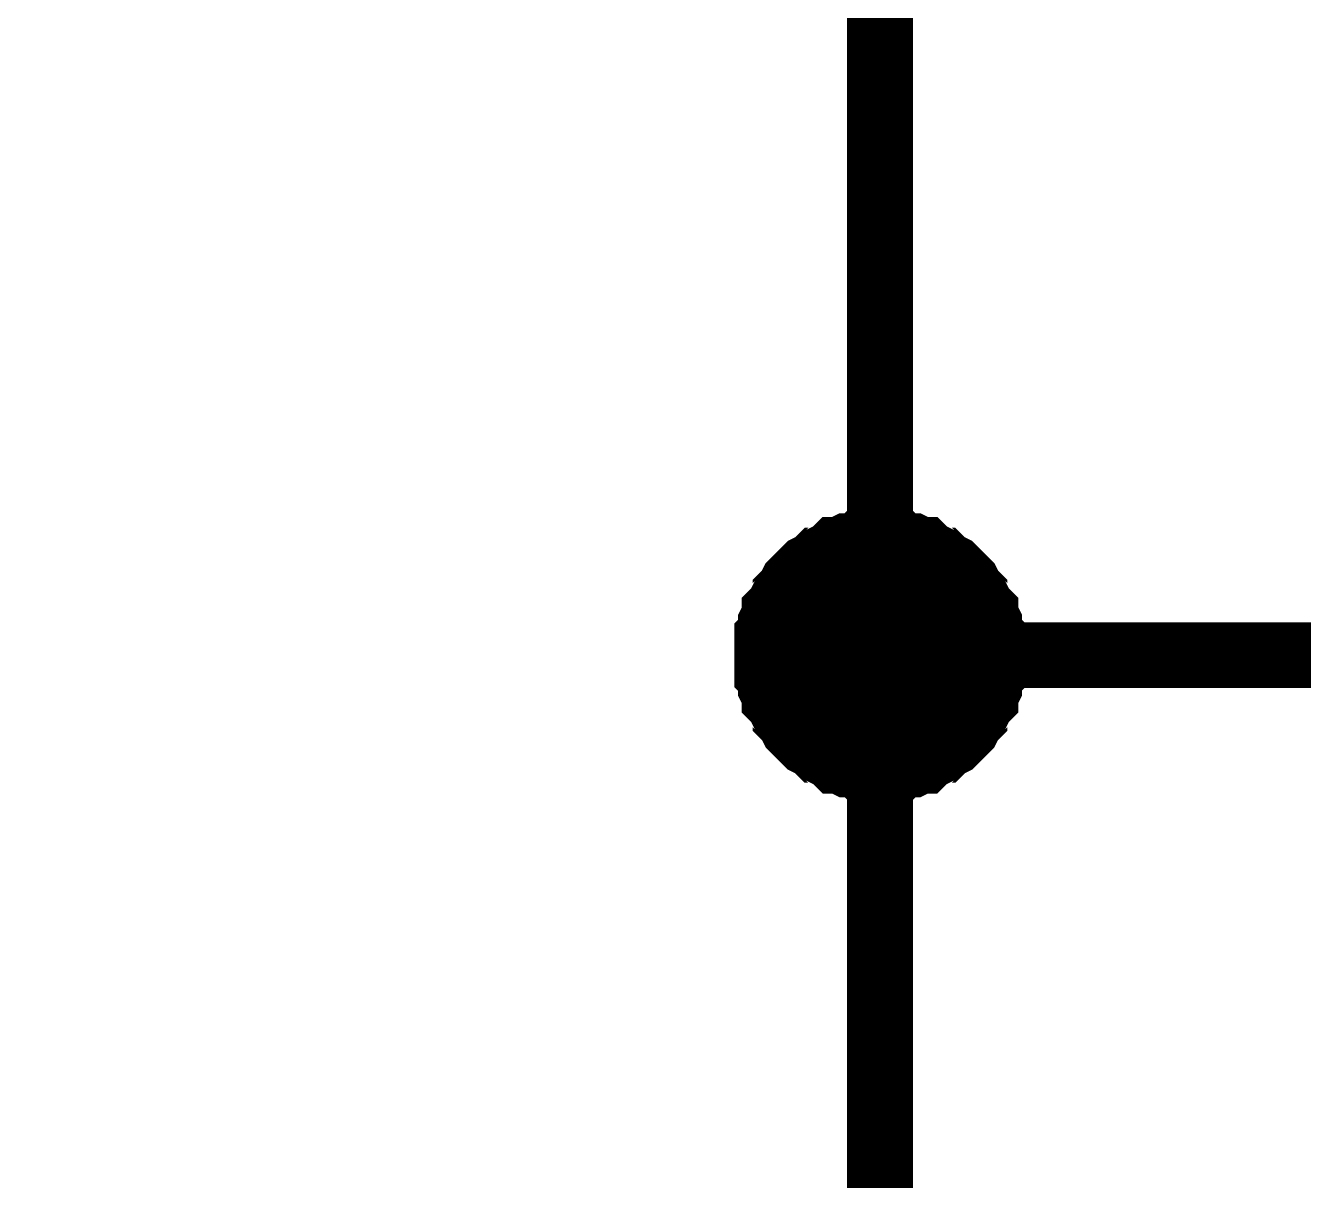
# Model space of a CAD drawing. Header units: millimetres. Extents: x -2024 to 917, y -725 to 13.
# Drawn here: x 609.37 to 615.19, y -351.19 to -345.93 of the extents above; entities that cross this region are included whole.
import ezdxf

# ---------------------------------------------------------------- set-up
doc = ezdxf.new("R2010")
doc.units = ezdxf.units.MM
doc.layers.add('Sheet', color=255, linetype='Continuous')

msp = doc.modelspace()

# ---------------------------------------------------------------- linework, layer by layer
at = {"layer": 'Sheet'}
for points, const_width in [([(609.517, -341.2934), (613.2575, -341.2934), (613.2575, -345.0358), (613.2575, -348.7946), (613.2575, -352.5369), (613.2575, -356.2958)], 0.2997), ([(612.7444, -348.7946), (612.7444, -348.7615), (612.7444, -348.7449), (612.7444, -348.7118), (612.761, -348.6953), (612.761, -348.6621), (612.761, -348.6456), (612.7775, -348.6125), (612.7775, -348.5959), (612.7941, -348.5794), (612.8106, -348.5462), (612.8272, -348.5297), (612.8272, -348.5131), (612.8437, -348.4966), (612.8603, -348.4634), (612.8768, -348.4469), (612.8934, -348.4303), (612.9099, -348.4138), (612.9265, -348.3972), (612.9596, -348.3806), (612.9762, -348.3641), (612.9927, -348.3641), (613.0093, -348.3475), (613.0424, -348.331), (613.0589, -348.3144), (613.0755, -348.3144), (613.1086, -348.2979), (613.1251, -348.2979), (613.1582, -348.2979), (613.1748, -348.2813), (613.2079, -348.2813), (613.2244, -348.2813), (613.2575, -348.2813)], 0.2997), ([(612.7444, -348.7946), (612.7444, -348.7615), (612.7444, -348.7449), (612.7444, -348.7118), (612.761, -348.6953), (612.761, -348.6621), (612.761, -348.6456), (612.7775, -348.6125), (612.7775, -348.5959), (612.7941, -348.5794), (612.8106, -348.5462), (612.8272, -348.5297), (612.8272, -348.5131), (612.8437, -348.4966), (612.8603, -348.4634), (612.8768, -348.4469), (612.8934, -348.4303), (612.9099, -348.4138), (612.9265, -348.3972), (612.9596, -348.3806), (612.9762, -348.3641), (612.9927, -348.3641), (613.0093, -348.3475), (613.0424, -348.331), (613.0589, -348.3144), (613.0755, -348.3144), (613.1086, -348.2979), (613.1251, -348.2979), (613.1582, -348.2979), (613.1748, -348.2813), (613.2079, -348.2813), (613.2244, -348.2813), (613.2575, -348.2813)], 0.2997), ([(612.7444, -348.7946), (612.7444, -348.7615), (612.7444, -348.7449), (612.7444, -348.7118), (612.761, -348.6953), (612.761, -348.6621), (612.761, -348.6456), (612.7775, -348.6125), (612.7775, -348.5959), (612.7941, -348.5794), (612.8106, -348.5462), (612.8272, -348.5297), (612.8272, -348.5131), (612.8437, -348.4966), (612.8603, -348.4634), (612.8768, -348.4469), (612.8934, -348.4303), (612.9099, -348.4138), (612.9265, -348.3972), (612.9596, -348.3806), (612.9762, -348.3641), (612.9927, -348.3641), (613.0093, -348.3475), (613.0424, -348.331), (613.0589, -348.3144), (613.0755, -348.3144), (613.1086, -348.2979), (613.1251, -348.2979), (613.1582, -348.2979), (613.1748, -348.2813), (613.2079, -348.2813), (613.2244, -348.2813), (613.2575, -348.2813)], 0.2997), ([(612.7444, -348.7946), (612.7444, -348.7615), (612.7444, -348.7449), (612.7444, -348.7118), (612.761, -348.6953), (612.761, -348.6621), (612.761, -348.6456), (612.7775, -348.6125), (612.7775, -348.5959), (612.7941, -348.5794), (612.8106, -348.5462), (612.8272, -348.5297), (612.8272, -348.5131), (612.8437, -348.4966), (612.8603, -348.4634), (612.8768, -348.4469), (612.8934, -348.4303), (612.9099, -348.4138), (612.9265, -348.3972), (612.9596, -348.3806), (612.9762, -348.3641), (612.9927, -348.3641), (613.0093, -348.3475), (613.0424, -348.331), (613.0589, -348.3144), (613.0755, -348.3144), (613.1086, -348.2979), (613.1251, -348.2979), (613.1582, -348.2979), (613.1748, -348.2813), (613.2079, -348.2813), (613.2244, -348.2813), (613.2575, -348.2813)], 0.2997), ([(612.7444, -348.7946), (612.7444, -348.7615), (612.7444, -348.7449), (612.7444, -348.7118), (612.761, -348.6953), (612.761, -348.6621), (612.761, -348.6456), (612.7775, -348.6125), (612.7775, -348.5959), (612.7941, -348.5794), (612.8106, -348.5462), (612.8272, -348.5297), (612.8272, -348.5131), (612.8437, -348.4966), (612.8603, -348.4634), (612.8768, -348.4469), (612.8934, -348.4303), (612.9099, -348.4138), (612.9265, -348.3972), (612.9596, -348.3806), (612.9762, -348.3641), (612.9927, -348.3641), (613.0093, -348.3475), (613.0424, -348.331), (613.0589, -348.3144), (613.0755, -348.3144), (613.1086, -348.2979), (613.1251, -348.2979), (613.1582, -348.2979), (613.1748, -348.2813), (613.2079, -348.2813), (613.2244, -348.2813), (613.2575, -348.2813)], 0.2997), ([(613.2575, -348.2813), (613.2575, -348.2813)], 0.2997), ([(613.2575, -348.2813), (613.2906, -348.2813), (613.3072, -348.2813), (613.3403, -348.2813), (613.3568, -348.2979), (613.3899, -348.2979), (613.4065, -348.2979), (613.4396, -348.3144), (613.4561, -348.3144), (613.4727, -348.331), (613.5058, -348.3475), (613.5223, -348.3641), (613.5389, -348.3641), (613.5554, -348.3806), (613.5885, -348.3972), (613.6051, -348.4138), (613.6216, -348.4303), (613.6382, -348.4469), (613.6547, -348.4634), (613.6713, -348.4966), (613.6878, -348.5131), (613.6878, -348.5297), (613.7044, -348.5462), (613.721, -348.5794), (613.7375, -348.5959), (613.7375, -348.6125), (613.7541, -348.6456), (613.7541, -348.6621), (613.7541, -348.6953), (613.7706, -348.7118), (613.7706, -348.7449), (613.7706, -348.7615), (613.7706, -348.7946)], 0.2997), ([(613.2575, -348.2813), (613.2575, -348.2813)], 0.2997), ([(613.2575, -348.2813), (613.2906, -348.2813), (613.3072, -348.2813), (613.3403, -348.2813), (613.3568, -348.2979), (613.3899, -348.2979), (613.4065, -348.2979), (613.4396, -348.3144), (613.4561, -348.3144), (613.4727, -348.331), (613.5058, -348.3475), (613.5223, -348.3641), (613.5389, -348.3641), (613.5554, -348.3806), (613.5885, -348.3972), (613.6051, -348.4138), (613.6216, -348.4303), (613.6382, -348.4469), (613.6547, -348.4634), (613.6713, -348.4966), (613.6878, -348.5131), (613.6878, -348.5297), (613.7044, -348.5462), (613.721, -348.5794), (613.7375, -348.5959), (613.7375, -348.6125), (613.7541, -348.6456), (613.7541, -348.6621), (613.7541, -348.6953), (613.7706, -348.7118), (613.7706, -348.7449), (613.7706, -348.7615), (613.7706, -348.7946)], 0.2997), ([(613.2575, -348.2813), (613.2575, -348.2813)], 0.2997), ([(613.2575, -348.2813), (613.2906, -348.2813), (613.3072, -348.2813), (613.3403, -348.2813), (613.3568, -348.2979), (613.3899, -348.2979), (613.4065, -348.2979), (613.4396, -348.3144), (613.4561, -348.3144), (613.4727, -348.331), (613.5058, -348.3475), (613.5223, -348.3641), (613.5389, -348.3641), (613.5554, -348.3806), (613.5885, -348.3972), (613.6051, -348.4138), (613.6216, -348.4303), (613.6382, -348.4469), (613.6547, -348.4634), (613.6713, -348.4966), (613.6878, -348.5131), (613.6878, -348.5297), (613.7044, -348.5462), (613.721, -348.5794), (613.7375, -348.5959), (613.7375, -348.6125), (613.7541, -348.6456), (613.7541, -348.6621), (613.7541, -348.6953), (613.7706, -348.7118), (613.7706, -348.7449), (613.7706, -348.7615), (613.7706, -348.7946)], 0.2997), ([(613.2575, -348.2813), (613.2575, -348.2813)], 0.2997), ([(613.2575, -348.2813), (613.2906, -348.2813), (613.3072, -348.2813), (613.3403, -348.2813), (613.3568, -348.2979), (613.3899, -348.2979), (613.4065, -348.2979), (613.4396, -348.3144), (613.4561, -348.3144), (613.4727, -348.331), (613.5058, -348.3475), (613.5223, -348.3641), (613.5389, -348.3641), (613.5554, -348.3806), (613.5885, -348.3972), (613.6051, -348.4138), (613.6216, -348.4303), (613.6382, -348.4469), (613.6547, -348.4634), (613.6713, -348.4966), (613.6878, -348.5131), (613.6878, -348.5297), (613.7044, -348.5462), (613.721, -348.5794), (613.7375, -348.5959), (613.7375, -348.6125), (613.7541, -348.6456), (613.7541, -348.6621), (613.7541, -348.6953), (613.7706, -348.7118), (613.7706, -348.7449), (613.7706, -348.7615), (613.7706, -348.7946)], 0.2997), ([(613.2575, -348.2813), (613.2575, -348.2813)], 0.2997), ([(613.2575, -348.2813), (613.2906, -348.2813), (613.3072, -348.2813), (613.3403, -348.2813), (613.3568, -348.2979), (613.3899, -348.2979), (613.4065, -348.2979), (613.4396, -348.3144), (613.4561, -348.3144), (613.4727, -348.331), (613.5058, -348.3475), (613.5223, -348.3641), (613.5389, -348.3641), (613.5554, -348.3806), (613.5885, -348.3972), (613.6051, -348.4138), (613.6216, -348.4303), (613.6382, -348.4469), (613.6547, -348.4634), (613.6713, -348.4966), (613.6878, -348.5131), (613.6878, -348.5297), (613.7044, -348.5462), (613.721, -348.5794), (613.7375, -348.5959), (613.7375, -348.6125), (613.7541, -348.6456), (613.7541, -348.6621), (613.7541, -348.6953), (613.7706, -348.7118), (613.7706, -348.7449), (613.7706, -348.7615), (613.7706, -348.7946)], 0.2997), ([(612.7444, -348.7946), (612.7444, -348.7615), (612.7444, -348.7449), (612.7444, -348.7118), (612.761, -348.6953), (612.761, -348.6621), (612.761, -348.6456), (612.7775, -348.6125), (612.7775, -348.5959), (612.7941, -348.5794), (612.8106, -348.5462), (612.8272, -348.5297), (612.8272, -348.5131), (612.8437, -348.4966), (612.8603, -348.4634), (612.8768, -348.4469), (612.8934, -348.4303), (612.9099, -348.4138), (612.9265, -348.3972), (612.9596, -348.3806), (612.9762, -348.3641), (612.9927, -348.3641), (613.0093, -348.3475), (613.0424, -348.331), (613.0589, -348.3144), (613.0755, -348.3144), (613.1086, -348.2979), (613.1251, -348.2979), (613.1582, -348.2979), (613.1748, -348.2813), (613.2079, -348.2813), (613.2244, -348.2813), (613.2575, -348.2813)], 0.0991), ([(612.7444, -348.7946), (612.7444, -348.7615), (612.7444, -348.7449), (612.7444, -348.7118), (612.761, -348.6953), (612.761, -348.6621), (612.761, -348.6456), (612.7775, -348.6125), (612.7775, -348.5959), (612.7941, -348.5794), (612.8106, -348.5462), (612.8272, -348.5297), (612.8272, -348.5131), (612.8437, -348.4966), (612.8603, -348.4634), (612.8768, -348.4469), (612.8934, -348.4303), (612.9099, -348.4138), (612.9265, -348.3972), (612.9596, -348.3806), (612.9762, -348.3641), (612.9927, -348.3641), (613.0093, -348.3475), (613.0424, -348.331), (613.0589, -348.3144), (613.0755, -348.3144), (613.1086, -348.2979), (613.1251, -348.2979), (613.1582, -348.2979), (613.1748, -348.2813), (613.2079, -348.2813), (613.2244, -348.2813), (613.2575, -348.2813)], 0.0991), ([(612.7444, -348.7946), (612.7444, -348.7615), (612.7444, -348.7449), (612.7444, -348.7118), (612.761, -348.6953), (612.761, -348.6621), (612.761, -348.6456), (612.7775, -348.6125), (612.7775, -348.5959), (612.7941, -348.5794), (612.8106, -348.5462), (612.8272, -348.5297), (612.8272, -348.5131), (612.8437, -348.4966), (612.8603, -348.4634), (612.8768, -348.4469), (612.8934, -348.4303), (612.9099, -348.4138), (612.9265, -348.3972), (612.9596, -348.3806), (612.9762, -348.3641), (612.9927, -348.3641), (613.0093, -348.3475), (613.0424, -348.331), (613.0589, -348.3144), (613.0755, -348.3144), (613.1086, -348.2979), (613.1251, -348.2979), (613.1582, -348.2979), (613.1748, -348.2813), (613.2079, -348.2813), (613.2244, -348.2813), (613.2575, -348.2813)], 0.0991), ([(612.7444, -348.7946), (612.7444, -348.7615), (612.7444, -348.7449), (612.7444, -348.7118), (612.761, -348.6953), (612.761, -348.6621), (612.761, -348.6456), (612.7775, -348.6125), (612.7775, -348.5959), (612.7941, -348.5794), (612.8106, -348.5462), (612.8272, -348.5297), (612.8272, -348.5131), (612.8437, -348.4966), (612.8603, -348.4634), (612.8768, -348.4469), (612.8934, -348.4303), (612.9099, -348.4138), (612.9265, -348.3972), (612.9596, -348.3806), (612.9762, -348.3641), (612.9927, -348.3641), (613.0093, -348.3475), (613.0424, -348.331), (613.0589, -348.3144), (613.0755, -348.3144), (613.1086, -348.2979), (613.1251, -348.2979), (613.1582, -348.2979), (613.1748, -348.2813), (613.2079, -348.2813), (613.2244, -348.2813), (613.2575, -348.2813)], 0.0991), ([(612.7444, -348.7946), (612.7444, -348.7615), (612.7444, -348.7449), (612.7444, -348.7118), (612.761, -348.6953), (612.761, -348.6621), (612.761, -348.6456), (612.7775, -348.6125), (612.7775, -348.5959), (612.7941, -348.5794), (612.8106, -348.5462), (612.8272, -348.5297), (612.8272, -348.5131), (612.8437, -348.4966), (612.8603, -348.4634), (612.8768, -348.4469), (612.8934, -348.4303), (612.9099, -348.4138), (612.9265, -348.3972), (612.9596, -348.3806), (612.9762, -348.3641), (612.9927, -348.3641), (613.0093, -348.3475), (613.0424, -348.331), (613.0589, -348.3144), (613.0755, -348.3144), (613.1086, -348.2979), (613.1251, -348.2979), (613.1582, -348.2979), (613.1748, -348.2813), (613.2079, -348.2813), (613.2244, -348.2813), (613.2575, -348.2813)], 0.0991), ([(613.2575, -348.2813), (613.2575, -348.2813)], 0.0991), ([(613.2575, -348.2813), (613.2906, -348.2813), (613.3072, -348.2813), (613.3403, -348.2813), (613.3568, -348.2979), (613.3899, -348.2979), (613.4065, -348.2979), (613.4396, -348.3144), (613.4561, -348.3144), (613.4727, -348.331), (613.5058, -348.3475), (613.5223, -348.3641), (613.5389, -348.3641), (613.5554, -348.3806), (613.5885, -348.3972), (613.6051, -348.4138), (613.6216, -348.4303), (613.6382, -348.4469), (613.6547, -348.4634), (613.6713, -348.4966), (613.6878, -348.5131), (613.6878, -348.5297), (613.7044, -348.5462), (613.721, -348.5794), (613.7375, -348.5959), (613.7375, -348.6125), (613.7541, -348.6456), (613.7541, -348.6621), (613.7541, -348.6953), (613.7706, -348.7118), (613.7706, -348.7449), (613.7706, -348.7615), (613.7706, -348.7946)], 0.0991), ([(613.2575, -348.2813), (613.2575, -348.2813)], 0.0991), ([(613.2575, -348.2813), (613.2906, -348.2813), (613.3072, -348.2813), (613.3403, -348.2813), (613.3568, -348.2979), (613.3899, -348.2979), (613.4065, -348.2979), (613.4396, -348.3144), (613.4561, -348.3144), (613.4727, -348.331), (613.5058, -348.3475), (613.5223, -348.3641), (613.5389, -348.3641), (613.5554, -348.3806), (613.5885, -348.3972), (613.6051, -348.4138), (613.6216, -348.4303), (613.6382, -348.4469), (613.6547, -348.4634), (613.6713, -348.4966), (613.6878, -348.5131), (613.6878, -348.5297), (613.7044, -348.5462), (613.721, -348.5794), (613.7375, -348.5959), (613.7375, -348.6125), (613.7541, -348.6456), (613.7541, -348.6621), (613.7541, -348.6953), (613.7706, -348.7118), (613.7706, -348.7449), (613.7706, -348.7615), (613.7706, -348.7946)], 0.0991), ([(613.2575, -348.2813), (613.2575, -348.2813)], 0.0991), ([(613.2575, -348.2813), (613.2906, -348.2813), (613.3072, -348.2813), (613.3403, -348.2813), (613.3568, -348.2979), (613.3899, -348.2979), (613.4065, -348.2979), (613.4396, -348.3144), (613.4561, -348.3144), (613.4727, -348.331), (613.5058, -348.3475), (613.5223, -348.3641), (613.5389, -348.3641), (613.5554, -348.3806), (613.5885, -348.3972), (613.6051, -348.4138), (613.6216, -348.4303), (613.6382, -348.4469), (613.6547, -348.4634), (613.6713, -348.4966), (613.6878, -348.5131), (613.6878, -348.5297), (613.7044, -348.5462), (613.721, -348.5794), (613.7375, -348.5959), (613.7375, -348.6125), (613.7541, -348.6456), (613.7541, -348.6621), (613.7541, -348.6953), (613.7706, -348.7118), (613.7706, -348.7449), (613.7706, -348.7615), (613.7706, -348.7946)], 0.0991), ([(613.2575, -348.2813), (613.2575, -348.2813)], 0.0991), ([(613.2575, -348.2813), (613.2906, -348.2813), (613.3072, -348.2813), (613.3403, -348.2813), (613.3568, -348.2979), (613.3899, -348.2979), (613.4065, -348.2979), (613.4396, -348.3144), (613.4561, -348.3144), (613.4727, -348.331), (613.5058, -348.3475), (613.5223, -348.3641), (613.5389, -348.3641), (613.5554, -348.3806), (613.5885, -348.3972), (613.6051, -348.4138), (613.6216, -348.4303), (613.6382, -348.4469), (613.6547, -348.4634), (613.6713, -348.4966), (613.6878, -348.5131), (613.6878, -348.5297), (613.7044, -348.5462), (613.721, -348.5794), (613.7375, -348.5959), (613.7375, -348.6125), (613.7541, -348.6456), (613.7541, -348.6621), (613.7541, -348.6953), (613.7706, -348.7118), (613.7706, -348.7449), (613.7706, -348.7615), (613.7706, -348.7946)], 0.0991), ([(613.2575, -348.2813), (613.2575, -348.2813)], 0.0991), ([(613.2575, -348.2813), (613.2906, -348.2813), (613.3072, -348.2813), (613.3403, -348.2813), (613.3568, -348.2979), (613.3899, -348.2979), (613.4065, -348.2979), (613.4396, -348.3144), (613.4561, -348.3144), (613.4727, -348.331), (613.5058, -348.3475), (613.5223, -348.3641), (613.5389, -348.3641), (613.5554, -348.3806), (613.5885, -348.3972), (613.6051, -348.4138), (613.6216, -348.4303), (613.6382, -348.4469), (613.6547, -348.4634), (613.6713, -348.4966), (613.6878, -348.5131), (613.6878, -348.5297), (613.7044, -348.5462), (613.721, -348.5794), (613.7375, -348.5959), (613.7375, -348.6125), (613.7541, -348.6456), (613.7541, -348.6621), (613.7541, -348.6953), (613.7706, -348.7118), (613.7706, -348.7449), (613.7706, -348.7615), (613.7706, -348.7946)], 0.0991), ([(613.2575, -349.3079), (613.2244, -349.3079), (613.2079, -349.3079), (613.1748, -349.3079), (613.1582, -349.2914), (613.1251, -349.2914), (613.1086, -349.2914), (613.0755, -349.2748), (613.0589, -349.2748), (613.0424, -349.2583), (613.0093, -349.2417), (612.9927, -349.2251), (612.9762, -349.2251), (612.9596, -349.2086), (612.9265, -349.192), (612.9099, -349.1755), (612.8934, -349.1589), (612.8768, -349.1424), (612.8603, -349.1258), (612.8437, -349.0927), (612.8272, -349.0761), (612.8272, -349.0596), (612.8106, -349.043), (612.7941, -349.0099), (612.7775, -348.9933), (612.7775, -348.9768), (612.761, -348.9436), (612.761, -348.9271), (612.761, -348.894), (612.7444, -348.8774), (612.7444, -348.8443), (612.7444, -348.8277), (612.7444, -348.7946)], 0.2997), ([(612.7444, -348.7946), (612.7444, -348.7946)], 0.2997), ([(613.2575, -349.3079), (613.2244, -349.3079), (613.2079, -349.3079), (613.1748, -349.3079), (613.1582, -349.2914), (613.1251, -349.2914), (613.1086, -349.2914), (613.0755, -349.2748), (613.0589, -349.2748), (613.0424, -349.2583), (613.0093, -349.2417), (612.9927, -349.2251), (612.9762, -349.2251), (612.9596, -349.2086), (612.9265, -349.192), (612.9099, -349.1755), (612.8934, -349.1589), (612.8768, -349.1424), (612.8603, -349.1258), (612.8437, -349.0927), (612.8272, -349.0761), (612.8272, -349.0596), (612.8106, -349.043), (612.7941, -349.0099), (612.7775, -348.9933), (612.7775, -348.9768), (612.761, -348.9436), (612.761, -348.9271), (612.761, -348.894), (612.7444, -348.8774), (612.7444, -348.8443), (612.7444, -348.8277), (612.7444, -348.7946)], 0.2997), ([(612.7444, -348.7946), (612.7444, -348.7946)], 0.2997), ([(613.2575, -349.3079), (613.2244, -349.3079), (613.2079, -349.3079), (613.1748, -349.3079), (613.1582, -349.2914), (613.1251, -349.2914), (613.1086, -349.2914), (613.0755, -349.2748), (613.0589, -349.2748), (613.0424, -349.2583), (613.0093, -349.2417), (612.9927, -349.2251), (612.9762, -349.2251), (612.9596, -349.2086), (612.9265, -349.192), (612.9099, -349.1755), (612.8934, -349.1589), (612.8768, -349.1424), (612.8603, -349.1258), (612.8437, -349.0927), (612.8272, -349.0761), (612.8272, -349.0596), (612.8106, -349.043), (612.7941, -349.0099), (612.7775, -348.9933), (612.7775, -348.9768), (612.761, -348.9436), (612.761, -348.9271), (612.761, -348.894), (612.7444, -348.8774), (612.7444, -348.8443), (612.7444, -348.8277), (612.7444, -348.7946)], 0.2997), ([(612.7444, -348.7946), (612.7444, -348.7946)], 0.2997), ([(613.2575, -349.3079), (613.2244, -349.3079), (613.2079, -349.3079), (613.1748, -349.3079), (613.1582, -349.2914), (613.1251, -349.2914), (613.1086, -349.2914), (613.0755, -349.2748), (613.0589, -349.2748), (613.0424, -349.2583), (613.0093, -349.2417), (612.9927, -349.2251), (612.9762, -349.2251), (612.9596, -349.2086), (612.9265, -349.192), (612.9099, -349.1755), (612.8934, -349.1589), (612.8768, -349.1424), (612.8603, -349.1258), (612.8437, -349.0927), (612.8272, -349.0761), (612.8272, -349.0596), (612.8106, -349.043), (612.7941, -349.0099), (612.7775, -348.9933), (612.7775, -348.9768), (612.761, -348.9436), (612.761, -348.9271), (612.761, -348.894), (612.7444, -348.8774), (612.7444, -348.8443), (612.7444, -348.8277), (612.7444, -348.7946)], 0.2997), ([(612.7444, -348.7946), (612.7444, -348.7946)], 0.2997), ([(613.2575, -349.3079), (613.2244, -349.3079), (613.2079, -349.3079), (613.1748, -349.3079), (613.1582, -349.2914), (613.1251, -349.2914), (613.1086, -349.2914), (613.0755, -349.2748), (613.0589, -349.2748), (613.0424, -349.2583), (613.0093, -349.2417), (612.9927, -349.2251), (612.9762, -349.2251), (612.9596, -349.2086), (612.9265, -349.192), (612.9099, -349.1755), (612.8934, -349.1589), (612.8768, -349.1424), (612.8603, -349.1258), (612.8437, -349.0927), (612.8272, -349.0761), (612.8272, -349.0596), (612.8106, -349.043), (612.7941, -349.0099), (612.7775, -348.9933), (612.7775, -348.9768), (612.761, -348.9436), (612.761, -348.9271), (612.761, -348.894), (612.7444, -348.8774), (612.7444, -348.8443), (612.7444, -348.8277), (612.7444, -348.7946)], 0.2997), ([(612.7444, -348.7946), (612.7444, -348.7946)], 0.2997), ([(613.7706, -348.7946), (613.7706, -348.8277), (613.7706, -348.8443), (613.7706, -348.8774), (613.7541, -348.894), (613.7541, -348.9271), (613.7541, -348.9436), (613.7375, -348.9768), (613.7375, -348.9933), (613.721, -349.0099), (613.7044, -349.043), (613.6878, -349.0596), (613.6878, -349.0761), (613.6713, -349.0927), (613.6547, -349.1258), (613.6382, -349.1424), (613.6216, -349.1589), (613.6051, -349.1755), (613.5885, -349.192), (613.5554, -349.2086), (613.5389, -349.2251), (613.5223, -349.2251), (613.5058, -349.2417), (613.4727, -349.2583), (613.4561, -349.2748), (613.4396, -349.2748), (613.4065, -349.2914), (613.3899, -349.2914), (613.3568, -349.2914), (613.3403, -349.3079), (613.3072, -349.3079), (613.2906, -349.3079), (613.2575, -349.3079)], 0.2997), ([(615.7567, -348.7946), (613.2575, -348.7946)], 0.2997), ([(613.7706, -348.7946), (613.7706, -348.8277), (613.7706, -348.8443), (613.7706, -348.8774), (613.7541, -348.894), (613.7541, -348.9271), (613.7541, -348.9436), (613.7375, -348.9768), (613.7375, -348.9933), (613.721, -349.0099), (613.7044, -349.043), (613.6878, -349.0596), (613.6878, -349.0761), (613.6713, -349.0927), (613.6547, -349.1258), (613.6382, -349.1424), (613.6216, -349.1589), (613.6051, -349.1755), (613.5885, -349.192), (613.5554, -349.2086), (613.5389, -349.2251), (613.5223, -349.2251), (613.5058, -349.2417), (613.4727, -349.2583), (613.4561, -349.2748), (613.4396, -349.2748), (613.4065, -349.2914), (613.3899, -349.2914), (613.3568, -349.2914), (613.3403, -349.3079), (613.3072, -349.3079), (613.2906, -349.3079), (613.2575, -349.3079)], 0.2997), ([(613.7706, -348.7946), (613.7706, -348.8277), (613.7706, -348.8443), (613.7706, -348.8774), (613.7541, -348.894), (613.7541, -348.9271), (613.7541, -348.9436), (613.7375, -348.9768), (613.7375, -348.9933), (613.721, -349.0099), (613.7044, -349.043), (613.6878, -349.0596), (613.6878, -349.0761), (613.6713, -349.0927), (613.6547, -349.1258), (613.6382, -349.1424), (613.6216, -349.1589), (613.6051, -349.1755), (613.5885, -349.192), (613.5554, -349.2086), (613.5389, -349.2251), (613.5223, -349.2251), (613.5058, -349.2417), (613.4727, -349.2583), (613.4561, -349.2748), (613.4396, -349.2748), (613.4065, -349.2914), (613.3899, -349.2914), (613.3568, -349.2914), (613.3403, -349.3079), (613.3072, -349.3079), (613.2906, -349.3079), (613.2575, -349.3079)], 0.2997), ([(613.7706, -348.7946), (613.7706, -348.8277), (613.7706, -348.8443), (613.7706, -348.8774), (613.7541, -348.894), (613.7541, -348.9271), (613.7541, -348.9436), (613.7375, -348.9768), (613.7375, -348.9933), (613.721, -349.0099), (613.7044, -349.043), (613.6878, -349.0596), (613.6878, -349.0761), (613.6713, -349.0927), (613.6547, -349.1258), (613.6382, -349.1424), (613.6216, -349.1589), (613.6051, -349.1755), (613.5885, -349.192), (613.5554, -349.2086), (613.5389, -349.2251), (613.5223, -349.2251), (613.5058, -349.2417), (613.4727, -349.2583), (613.4561, -349.2748), (613.4396, -349.2748), (613.4065, -349.2914), (613.3899, -349.2914), (613.3568, -349.2914), (613.3403, -349.3079), (613.3072, -349.3079), (613.2906, -349.3079), (613.2575, -349.3079)], 0.2997), ([(613.7706, -348.7946), (613.7706, -348.8277), (613.7706, -348.8443), (613.7706, -348.8774), (613.7541, -348.894), (613.7541, -348.9271), (613.7541, -348.9436), (613.7375, -348.9768), (613.7375, -348.9933), (613.721, -349.0099), (613.7044, -349.043), (613.6878, -349.0596), (613.6878, -349.0761), (613.6713, -349.0927), (613.6547, -349.1258), (613.6382, -349.1424), (613.6216, -349.1589), (613.6051, -349.1755), (613.5885, -349.192), (613.5554, -349.2086), (613.5389, -349.2251), (613.5223, -349.2251), (613.5058, -349.2417), (613.4727, -349.2583), (613.4561, -349.2748), (613.4396, -349.2748), (613.4065, -349.2914), (613.3899, -349.2914), (613.3568, -349.2914), (613.3403, -349.3079), (613.3072, -349.3079), (613.2906, -349.3079), (613.2575, -349.3079)], 0.2997), ([(613.7706, -348.7946), (613.7706, -348.7946), (613.7706, -348.7946), (613.7706, -348.7946), (613.7706, -348.7946), (613.7706, -348.7946), (613.7706, -348.7946), (613.7706, -348.7946), (613.7706, -348.7946), (613.7706, -348.7946), (613.7706, -348.7946), (613.7706, -348.7946), (613.7706, -348.7946), (613.7706, -348.7946), (613.7706, -348.7946), (613.7706, -348.7946), (613.7706, -348.7946), (613.7706, -348.7946), (613.7706, -348.7946), (613.7706, -348.7946), (613.7706, -348.7946), (613.7706, -348.7946), (613.7706, -348.7946), (613.7706, -348.7946), (613.7706, -348.7946), (613.7706, -348.7946), (613.7706, -348.7946), (613.7706, -348.7946), (613.7706, -348.7946), (613.7706, -348.7946), (613.7706, -348.7946), (613.7706, -348.7946), (613.7706, -348.7946)], 0.2997), ([(613.7706, -348.7946), (613.7706, -348.7946)], 0.2997), ([(613.7706, -348.7946), (613.7706, -348.7946), (613.7706, -348.7946), (613.7706, -348.7946), (613.7706, -348.7946), (613.7706, -348.7946), (613.7706, -348.7946), (613.7706, -348.7946), (613.7706, -348.7946), (613.7706, -348.7946), (613.7706, -348.7946), (613.7706, -348.7946), (613.7706, -348.7946), (613.7706, -348.7946), (613.7706, -348.7946), (613.7706, -348.7946), (613.7706, -348.7946), (613.7706, -348.7946), (613.7706, -348.7946), (613.7706, -348.7946), (613.7706, -348.7946), (613.7706, -348.7946), (613.7706, -348.7946), (613.7706, -348.7946), (613.7706, -348.7946), (613.7706, -348.7946), (613.7706, -348.7946), (613.7706, -348.7946), (613.7706, -348.7946), (613.7706, -348.7946), (613.7706, -348.7946), (613.7706, -348.7946), (613.7706, -348.7946)], 0.2997), ([(613.7706, -348.7946), (613.7706, -348.7946)], 0.2997), ([(613.7706, -348.7946), (613.7706, -348.7946), (613.7706, -348.7946), (613.7706, -348.7946), (613.7706, -348.7946), (613.7706, -348.7946), (613.7706, -348.7946), (613.7706, -348.7946), (613.7706, -348.7946), (613.7706, -348.7946), (613.7706, -348.7946), (613.7706, -348.7946), (613.7706, -348.7946), (613.7706, -348.7946), (613.7706, -348.7946), (613.7706, -348.7946), (613.7706, -348.7946), (613.7706, -348.7946), (613.7706, -348.7946), (613.7706, -348.7946), (613.7706, -348.7946), (613.7706, -348.7946), (613.7706, -348.7946), (613.7706, -348.7946), (613.7706, -348.7946), (613.7706, -348.7946), (613.7706, -348.7946), (613.7706, -348.7946), (613.7706, -348.7946), (613.7706, -348.7946), (613.7706, -348.7946), (613.7706, -348.7946), (613.7706, -348.7946)], 0.2997), ([(613.7706, -348.7946), (613.7706, -348.7946)], 0.2997), ([(613.7706, -348.7946), (613.7706, -348.7946), (613.7706, -348.7946), (613.7706, -348.7946), (613.7706, -348.7946), (613.7706, -348.7946), (613.7706, -348.7946), (613.7706, -348.7946), (613.7706, -348.7946), (613.7706, -348.7946), (613.7706, -348.7946), (613.7706, -348.7946), (613.7706, -348.7946), (613.7706, -348.7946), (613.7706, -348.7946), (613.7706, -348.7946), (613.7706, -348.7946), (613.7706, -348.7946), (613.7706, -348.7946), (613.7706, -348.7946), (613.7706, -348.7946), (613.7706, -348.7946), (613.7706, -348.7946), (613.7706, -348.7946), (613.7706, -348.7946), (613.7706, -348.7946), (613.7706, -348.7946), (613.7706, -348.7946), (613.7706, -348.7946), (613.7706, -348.7946), (613.7706, -348.7946), (613.7706, -348.7946), (613.7706, -348.7946)], 0.2997), ([(613.7706, -348.7946), (613.7706, -348.7946)], 0.2997), ([(613.7706, -348.7946), (613.7706, -348.7946), (613.7706, -348.7946), (613.7706, -348.7946), (613.7706, -348.7946), (613.7706, -348.7946), (613.7706, -348.7946), (613.7706, -348.7946), (613.7706, -348.7946), (613.7706, -348.7946), (613.7706, -348.7946), (613.7706, -348.7946), (613.7706, -348.7946), (613.7706, -348.7946), (613.7706, -348.7946), (613.7706, -348.7946), (613.7706, -348.7946), (613.7706, -348.7946), (613.7706, -348.7946), (613.7706, -348.7946), (613.7706, -348.7946), (613.7706, -348.7946), (613.7706, -348.7946), (613.7706, -348.7946), (613.7706, -348.7946), (613.7706, -348.7946), (613.7706, -348.7946), (613.7706, -348.7946), (613.7706, -348.7946), (613.7706, -348.7946), (613.7706, -348.7946), (613.7706, -348.7946), (613.7706, -348.7946)], 0.2997), ([(613.7706, -348.7946), (613.7706, -348.7946)], 0.2997), ([(613.2575, -349.3079), (613.2244, -349.3079), (613.2079, -349.3079), (613.1748, -349.3079), (613.1582, -349.2914), (613.1251, -349.2914), (613.1086, -349.2914), (613.0755, -349.2748), (613.0589, -349.2748), (613.0424, -349.2583), (613.0093, -349.2417), (612.9927, -349.2251), (612.9762, -349.2251), (612.9596, -349.2086), (612.9265, -349.192), (612.9099, -349.1755), (612.8934, -349.1589), (612.8768, -349.1424), (612.8603, -349.1258), (612.8437, -349.0927), (612.8272, -349.0761), (612.8272, -349.0596), (612.8106, -349.043), (612.7941, -349.0099), (612.7775, -348.9933), (612.7775, -348.9768), (612.761, -348.9436), (612.761, -348.9271), (612.761, -348.894), (612.7444, -348.8774), (612.7444, -348.8443), (612.7444, -348.8277), (612.7444, -348.7946)], 0.0991), ([(612.7444, -348.7946), (612.7444, -348.7946)], 0.0991), ([(613.2575, -349.3079), (613.2244, -349.3079), (613.2079, -349.3079), (613.1748, -349.3079), (613.1582, -349.2914), (613.1251, -349.2914), (613.1086, -349.2914), (613.0755, -349.2748), (613.0589, -349.2748), (613.0424, -349.2583), (613.0093, -349.2417), (612.9927, -349.2251), (612.9762, -349.2251), (612.9596, -349.2086), (612.9265, -349.192), (612.9099, -349.1755), (612.8934, -349.1589), (612.8768, -349.1424), (612.8603, -349.1258), (612.8437, -349.0927), (612.8272, -349.0761), (612.8272, -349.0596), (612.8106, -349.043), (612.7941, -349.0099), (612.7775, -348.9933), (612.7775, -348.9768), (612.761, -348.9436), (612.761, -348.9271), (612.761, -348.894), (612.7444, -348.8774), (612.7444, -348.8443), (612.7444, -348.8277), (612.7444, -348.7946)], 0.0991), ([(612.7444, -348.7946), (612.7444, -348.7946)], 0.0991), ([(613.2575, -349.3079), (613.2244, -349.3079), (613.2079, -349.3079), (613.1748, -349.3079), (613.1582, -349.2914), (613.1251, -349.2914), (613.1086, -349.2914), (613.0755, -349.2748), (613.0589, -349.2748), (613.0424, -349.2583), (613.0093, -349.2417), (612.9927, -349.2251), (612.9762, -349.2251), (612.9596, -349.2086), (612.9265, -349.192), (612.9099, -349.1755), (612.8934, -349.1589), (612.8768, -349.1424), (612.8603, -349.1258), (612.8437, -349.0927), (612.8272, -349.0761), (612.8272, -349.0596), (612.8106, -349.043), (612.7941, -349.0099), (612.7775, -348.9933), (612.7775, -348.9768), (612.761, -348.9436), (612.761, -348.9271), (612.761, -348.894), (612.7444, -348.8774), (612.7444, -348.8443), (612.7444, -348.8277), (612.7444, -348.7946)], 0.0991), ([(612.7444, -348.7946), (612.7444, -348.7946)], 0.0991), ([(613.2575, -349.3079), (613.2244, -349.3079), (613.2079, -349.3079), (613.1748, -349.3079), (613.1582, -349.2914), (613.1251, -349.2914), (613.1086, -349.2914), (613.0755, -349.2748), (613.0589, -349.2748), (613.0424, -349.2583), (613.0093, -349.2417), (612.9927, -349.2251), (612.9762, -349.2251), (612.9596, -349.2086), (612.9265, -349.192), (612.9099, -349.1755), (612.8934, -349.1589), (612.8768, -349.1424), (612.8603, -349.1258), (612.8437, -349.0927), (612.8272, -349.0761), (612.8272, -349.0596), (612.8106, -349.043), (612.7941, -349.0099), (612.7775, -348.9933), (612.7775, -348.9768), (612.761, -348.9436), (612.761, -348.9271), (612.761, -348.894), (612.7444, -348.8774), (612.7444, -348.8443), (612.7444, -348.8277), (612.7444, -348.7946)], 0.0991), ([(612.7444, -348.7946), (612.7444, -348.7946)], 0.0991), ([(613.2575, -349.3079), (613.2244, -349.3079), (613.2079, -349.3079), (613.1748, -349.3079), (613.1582, -349.2914), (613.1251, -349.2914), (613.1086, -349.2914), (613.0755, -349.2748), (613.0589, -349.2748), (613.0424, -349.2583), (613.0093, -349.2417), (612.9927, -349.2251), (612.9762, -349.2251), (612.9596, -349.2086), (612.9265, -349.192), (612.9099, -349.1755), (612.8934, -349.1589), (612.8768, -349.1424), (612.8603, -349.1258), (612.8437, -349.0927), (612.8272, -349.0761), (612.8272, -349.0596), (612.8106, -349.043), (612.7941, -349.0099), (612.7775, -348.9933), (612.7775, -348.9768), (612.761, -348.9436), (612.761, -348.9271), (612.761, -348.894), (612.7444, -348.8774), (612.7444, -348.8443), (612.7444, -348.8277), (612.7444, -348.7946)], 0.0991), ([(612.7444, -348.7946), (612.7444, -348.7946)], 0.0991), ([(613.7706, -348.7946), (613.7706, -348.8277), (613.7706, -348.8443), (613.7706, -348.8774), (613.7541, -348.894), (613.7541, -348.9271), (613.7541, -348.9436), (613.7375, -348.9768), (613.7375, -348.9933), (613.721, -349.0099), (613.7044, -349.043), (613.6878, -349.0596), (613.6878, -349.0761), (613.6713, -349.0927), (613.6547, -349.1258), (613.6382, -349.1424), (613.6216, -349.1589), (613.6051, -349.1755), (613.5885, -349.192), (613.5554, -349.2086), (613.5389, -349.2251), (613.5223, -349.2251), (613.5058, -349.2417), (613.4727, -349.2583), (613.4561, -349.2748), (613.4396, -349.2748), (613.4065, -349.2914), (613.3899, -349.2914), (613.3568, -349.2914), (613.3403, -349.3079), (613.3072, -349.3079), (613.2906, -349.3079), (613.2575, -349.3079)], 0.0991), ([(613.7706, -348.7946), (613.7706, -348.8277), (613.7706, -348.8443), (613.7706, -348.8774), (613.7541, -348.894), (613.7541, -348.9271), (613.7541, -348.9436), (613.7375, -348.9768), (613.7375, -348.9933), (613.721, -349.0099), (613.7044, -349.043), (613.6878, -349.0596), (613.6878, -349.0761), (613.6713, -349.0927), (613.6547, -349.1258), (613.6382, -349.1424), (613.6216, -349.1589), (613.6051, -349.1755), (613.5885, -349.192), (613.5554, -349.2086), (613.5389, -349.2251), (613.5223, -349.2251), (613.5058, -349.2417), (613.4727, -349.2583), (613.4561, -349.2748), (613.4396, -349.2748), (613.4065, -349.2914), (613.3899, -349.2914), (613.3568, -349.2914), (613.3403, -349.3079), (613.3072, -349.3079), (613.2906, -349.3079), (613.2575, -349.3079)], 0.0991), ([(613.7706, -348.7946), (613.7706, -348.8277), (613.7706, -348.8443), (613.7706, -348.8774), (613.7541, -348.894), (613.7541, -348.9271), (613.7541, -348.9436), (613.7375, -348.9768), (613.7375, -348.9933), (613.721, -349.0099), (613.7044, -349.043), (613.6878, -349.0596), (613.6878, -349.0761), (613.6713, -349.0927), (613.6547, -349.1258), (613.6382, -349.1424), (613.6216, -349.1589), (613.6051, -349.1755), (613.5885, -349.192), (613.5554, -349.2086), (613.5389, -349.2251), (613.5223, -349.2251), (613.5058, -349.2417), (613.4727, -349.2583), (613.4561, -349.2748), (613.4396, -349.2748), (613.4065, -349.2914), (613.3899, -349.2914), (613.3568, -349.2914), (613.3403, -349.3079), (613.3072, -349.3079), (613.2906, -349.3079), (613.2575, -349.3079)], 0.0991), ([(613.7706, -348.7946), (613.7706, -348.8277), (613.7706, -348.8443), (613.7706, -348.8774), (613.7541, -348.894), (613.7541, -348.9271), (613.7541, -348.9436), (613.7375, -348.9768), (613.7375, -348.9933), (613.721, -349.0099), (613.7044, -349.043), (613.6878, -349.0596), (613.6878, -349.0761), (613.6713, -349.0927), (613.6547, -349.1258), (613.6382, -349.1424), (613.6216, -349.1589), (613.6051, -349.1755), (613.5885, -349.192), (613.5554, -349.2086), (613.5389, -349.2251), (613.5223, -349.2251), (613.5058, -349.2417), (613.4727, -349.2583), (613.4561, -349.2748), (613.4396, -349.2748), (613.4065, -349.2914), (613.3899, -349.2914), (613.3568, -349.2914), (613.3403, -349.3079), (613.3072, -349.3079), (613.2906, -349.3079), (613.2575, -349.3079)], 0.0991), ([(613.7706, -348.7946), (613.7706, -348.8277), (613.7706, -348.8443), (613.7706, -348.8774), (613.7541, -348.894), (613.7541, -348.9271), (613.7541, -348.9436), (613.7375, -348.9768), (613.7375, -348.9933), (613.721, -349.0099), (613.7044, -349.043), (613.6878, -349.0596), (613.6878, -349.0761), (613.6713, -349.0927), (613.6547, -349.1258), (613.6382, -349.1424), (613.6216, -349.1589), (613.6051, -349.1755), (613.5885, -349.192), (613.5554, -349.2086), (613.5389, -349.2251), (613.5223, -349.2251), (613.5058, -349.2417), (613.4727, -349.2583), (613.4561, -349.2748), (613.4396, -349.2748), (613.4065, -349.2914), (613.3899, -349.2914), (613.3568, -349.2914), (613.3403, -349.3079), (613.3072, -349.3079), (613.2906, -349.3079), (613.2575, -349.3079)], 0.0991), ([(613.7706, -348.7946), (613.7706, -348.7946), (613.7706, -348.7946), (613.7706, -348.7946), (613.7706, -348.7946), (613.7706, -348.7946), (613.7706, -348.7946), (613.7706, -348.7946), (613.7706, -348.7946), (613.7706, -348.7946), (613.7706, -348.7946), (613.7706, -348.7946), (613.7706, -348.7946), (613.7706, -348.7946), (613.7706, -348.7946), (613.7706, -348.7946), (613.7706, -348.7946), (613.7706, -348.7946), (613.7706, -348.7946), (613.7706, -348.7946), (613.7706, -348.7946), (613.7706, -348.7946), (613.7706, -348.7946), (613.7706, -348.7946), (613.7706, -348.7946), (613.7706, -348.7946), (613.7706, -348.7946), (613.7706, -348.7946), (613.7706, -348.7946), (613.7706, -348.7946), (613.7706, -348.7946), (613.7706, -348.7946), (613.7706, -348.7946)], 0.0991), ([(613.7706, -348.7946), (613.7706, -348.7946)], 0.0991), ([(613.7706, -348.7946), (613.7706, -348.7946), (613.7706, -348.7946), (613.7706, -348.7946), (613.7706, -348.7946), (613.7706, -348.7946), (613.7706, -348.7946), (613.7706, -348.7946), (613.7706, -348.7946), (613.7706, -348.7946), (613.7706, -348.7946), (613.7706, -348.7946), (613.7706, -348.7946), (613.7706, -348.7946), (613.7706, -348.7946), (613.7706, -348.7946), (613.7706, -348.7946), (613.7706, -348.7946), (613.7706, -348.7946), (613.7706, -348.7946), (613.7706, -348.7946), (613.7706, -348.7946), (613.7706, -348.7946), (613.7706, -348.7946), (613.7706, -348.7946), (613.7706, -348.7946), (613.7706, -348.7946), (613.7706, -348.7946), (613.7706, -348.7946), (613.7706, -348.7946), (613.7706, -348.7946), (613.7706, -348.7946), (613.7706, -348.7946)], 0.0991), ([(613.7706, -348.7946), (613.7706, -348.7946)], 0.0991), ([(613.7706, -348.7946), (613.7706, -348.7946), (613.7706, -348.7946), (613.7706, -348.7946), (613.7706, -348.7946), (613.7706, -348.7946), (613.7706, -348.7946), (613.7706, -348.7946), (613.7706, -348.7946), (613.7706, -348.7946), (613.7706, -348.7946), (613.7706, -348.7946), (613.7706, -348.7946), (613.7706, -348.7946), (613.7706, -348.7946), (613.7706, -348.7946), (613.7706, -348.7946), (613.7706, -348.7946), (613.7706, -348.7946), (613.7706, -348.7946), (613.7706, -348.7946), (613.7706, -348.7946), (613.7706, -348.7946), (613.7706, -348.7946), (613.7706, -348.7946), (613.7706, -348.7946), (613.7706, -348.7946), (613.7706, -348.7946), (613.7706, -348.7946), (613.7706, -348.7946), (613.7706, -348.7946), (613.7706, -348.7946), (613.7706, -348.7946)], 0.0991), ([(613.7706, -348.7946), (613.7706, -348.7946)], 0.0991), ([(613.7706, -348.7946), (613.7706, -348.7946), (613.7706, -348.7946), (613.7706, -348.7946), (613.7706, -348.7946), (613.7706, -348.7946), (613.7706, -348.7946), (613.7706, -348.7946), (613.7706, -348.7946), (613.7706, -348.7946), (613.7706, -348.7946), (613.7706, -348.7946), (613.7706, -348.7946), (613.7706, -348.7946), (613.7706, -348.7946), (613.7706, -348.7946), (613.7706, -348.7946), (613.7706, -348.7946), (613.7706, -348.7946), (613.7706, -348.7946), (613.7706, -348.7946), (613.7706, -348.7946), (613.7706, -348.7946), (613.7706, -348.7946), (613.7706, -348.7946), (613.7706, -348.7946), (613.7706, -348.7946), (613.7706, -348.7946), (613.7706, -348.7946), (613.7706, -348.7946), (613.7706, -348.7946), (613.7706, -348.7946), (613.7706, -348.7946)], 0.0991), ([(613.7706, -348.7946), (613.7706, -348.7946)], 0.0991), ([(613.7706, -348.7946), (613.7706, -348.7946), (613.7706, -348.7946), (613.7706, -348.7946), (613.7706, -348.7946), (613.7706, -348.7946), (613.7706, -348.7946), (613.7706, -348.7946), (613.7706, -348.7946), (613.7706, -348.7946), (613.7706, -348.7946), (613.7706, -348.7946), (613.7706, -348.7946), (613.7706, -348.7946), (613.7706, -348.7946), (613.7706, -348.7946), (613.7706, -348.7946), (613.7706, -348.7946), (613.7706, -348.7946), (613.7706, -348.7946), (613.7706, -348.7946), (613.7706, -348.7946), (613.7706, -348.7946), (613.7706, -348.7946), (613.7706, -348.7946), (613.7706, -348.7946), (613.7706, -348.7946), (613.7706, -348.7946), (613.7706, -348.7946), (613.7706, -348.7946), (613.7706, -348.7946), (613.7706, -348.7946), (613.7706, -348.7946)], 0.0991), ([(613.7706, -348.7946), (613.7706, -348.7946)], 0.0991)]:
    msp.add_lwpolyline(points, dxfattribs=dict(at, const_width=const_width))
at = {"layer": 'Sheet', "const_width": 0.508}
msp.add_lwpolyline([(612.9389, -348.7857, 1), (613.4469, -348.7857, 1)], format="xyb", close=True, dxfattribs=at)

doc.saveas('drawing.dxf')
